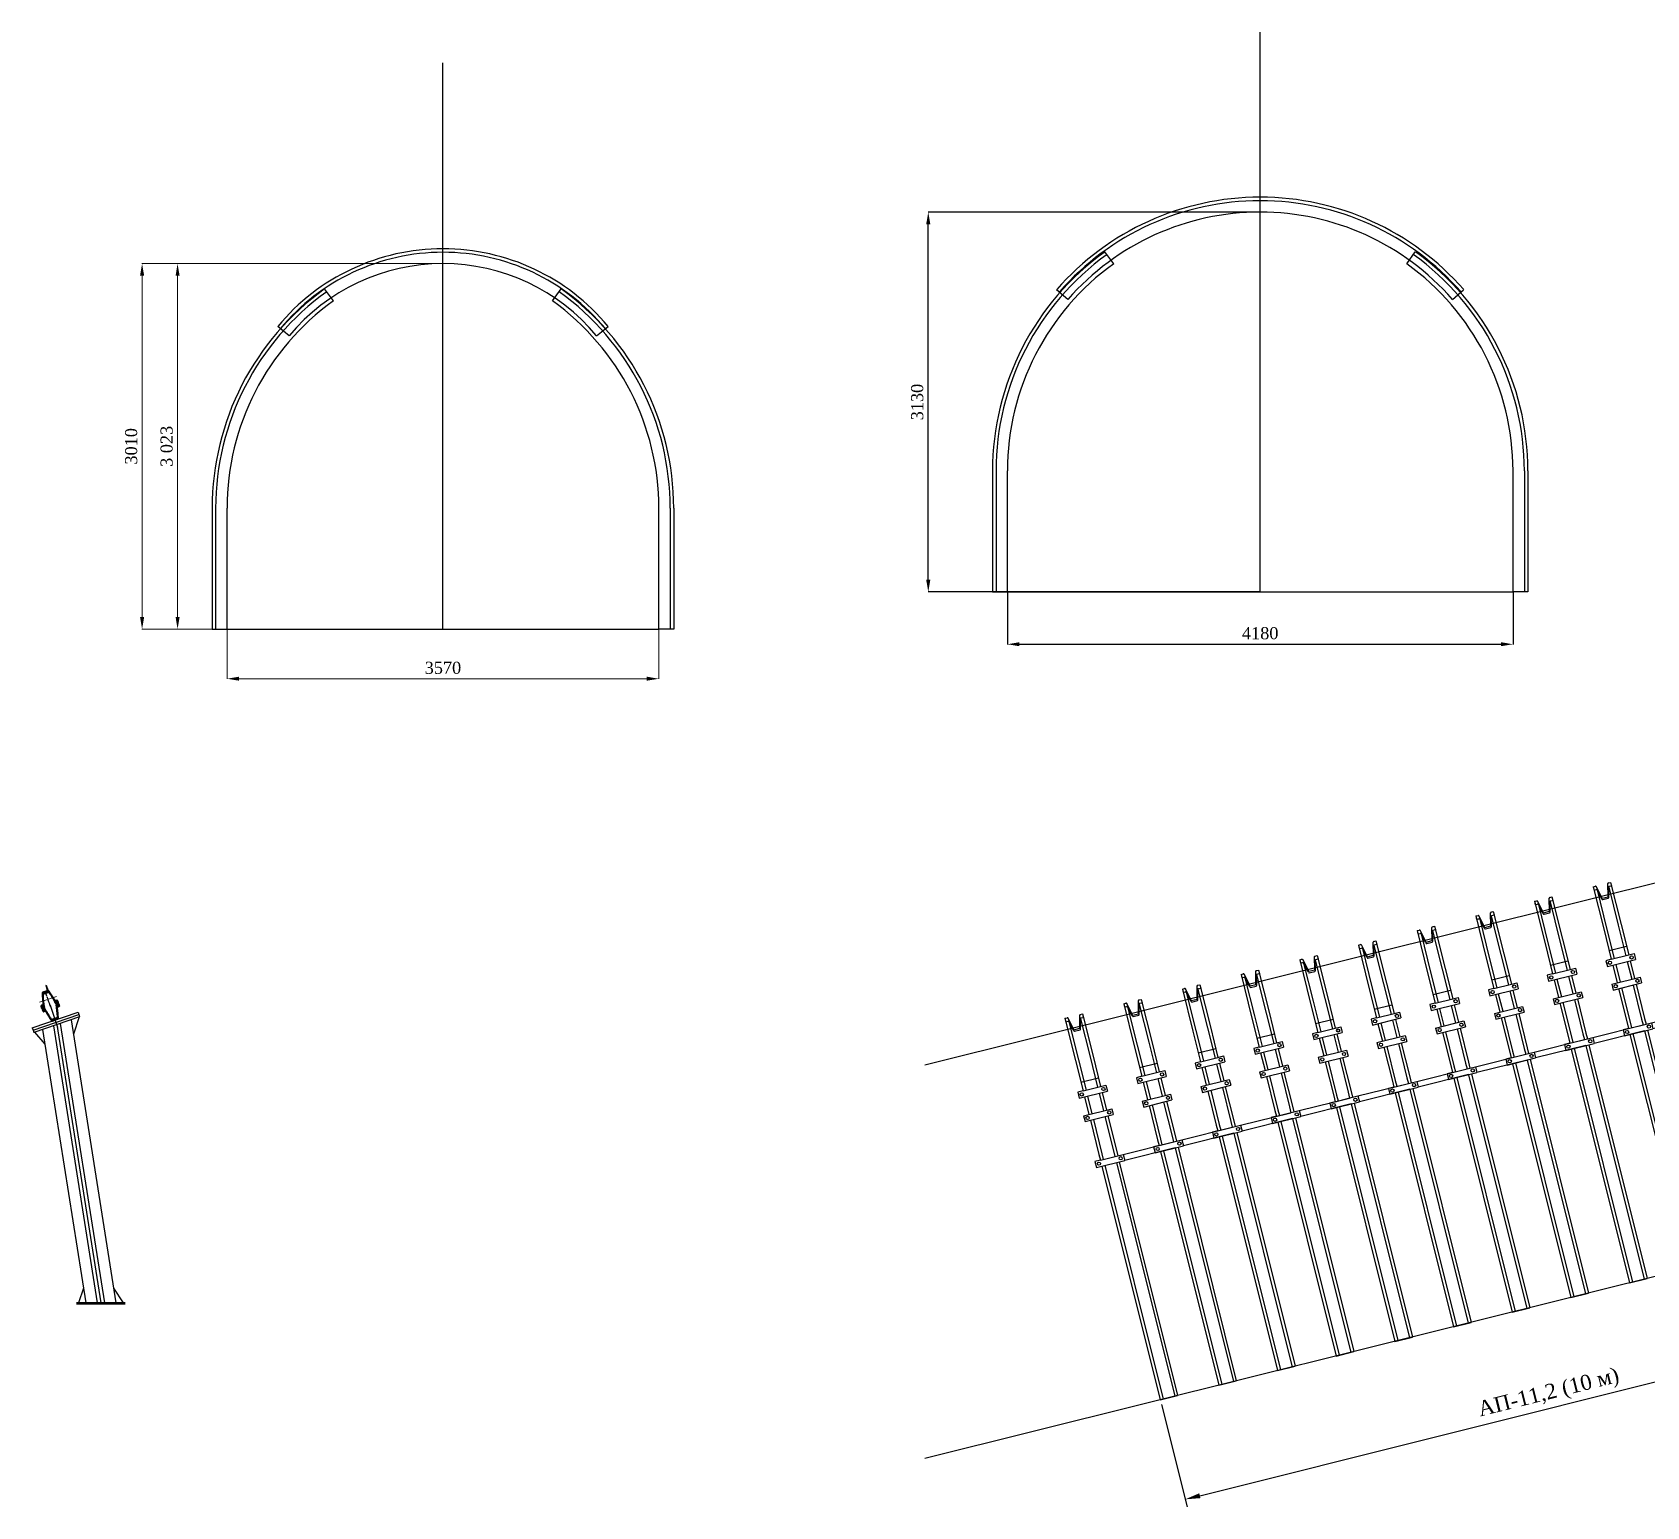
# Model space of a CAD drawing. Header units: millimetres. Extents: x -46762 to 217101, y -107409 to 31524.
# Drawn here: x 99318 to 112664, y 7524 to 19717 of the extents above; entities that cross this region are included whole.
import ezdxf

# ---------------------------------------------------------------- set-up
doc = ezdxf.new("R2010")
doc.units = ezdxf.units.MM
doc.linetypes.add('ACAD_ISO04W100', pattern=[30, 24, -3, 0, -3])
doc.styles.get("Standard").update_dxf_attribs({"font": 'TIMES.TTF'})
doc.dimstyles.new('ISO-25', dxfattribs={"dimscale": 50, "dimtxt": 2.5, "dimasz": 2.5, "dimexe": 1.25, "dimexo": 0.625, "dimtad": 1, "dimdec": 0, "dimtxsty": 'Standard', "dimcen": 2.5, "dimadec": 0, "dimazin": 0, "dimtfac": 1, "dimtdec": 0, "dimtmove": 0, "dimatfit": 3, "dimfxl": 1, "dimarcsym": 0})
doc.dimstyles.get("Standard").update_dxf_attribs({"dimtxt": 0.18, "dimasz": 0.18, "dimexe": 0.18, "dimexo": 0.0625, "dimgap": 0.09, "dimtad": 0, "dimtih": 1, "dimtoh": 1, "dimdec": 4, "dimzin": 0, "dimdsep": 46, "dimtxsty": 'Standard', "dimcen": 0.09, "dimadec": 0, "dimazin": 0, "dimtfac": 1, "dimtdec": 4, "dimtofl": 0, "dimtmove": 0, "dimatfit": 3, "dimfxl": 1, "dimtolj": 1, "dimtzin": 0, "dimarcsym": 0})

# ---------------------------------------------------------------- blocks, each defined once
blk = doc.blocks.new('Уголок 100')
at = {"lineweight": 15}
h = blk.add_hatch(dxfattribs=at)
h.set_pattern_fill('ANSI31', color=256, scale=5, style=0)
h.set_pattern_definition([(45, (31401.693, 1330.28), (-11.22532, 11.22532), [])])
h.paths.add_polyline_path([(0, -100), (6, -100, 0.414214), (10, -96), (10, -22, -0.414214), (22, -10), (96, -10, 0.414214), (100, -6), (100, 0), (0, 0)])
at = {"lineweight": 30}
for p, q in [((0, -100), (0, 0)), ((0, 0), (100, 0)), ((10, -96), (10, -22)), ((22, -10), (96, -10))]:
    blk.add_line(p, q, dxfattribs=at)
for points in [[(100, 0), (100, -6)], [(0, -100), (6, -100)]]:
    blk.add_lwpolyline(points, dxfattribs=at)
for centre, radius, start, end in [((6, -96), 4, 270, 0), ((22, -22), 12, 90, 180), ((96, -6), 4, 270, 360)]:
    blk.add_arc(centre, radius, start, end, dxfattribs=at)
blk = doc.blocks.new('*D81')
at = {"color": 0, "lineweight": -2}
for p, q in [((107379, 15088), (107379, 14655)), ((111559, 15088), (111559, 14655)), ((107479, 14656), (111459, 14656))]:
    blk.add_line(p, q, dxfattribs=at)
at = {"color": 0}
for points in [[(107479, 14673), (107479, 14640), (107379, 14656)], [(111459, 14673), (111459, 14640), (111559, 14656)]]:
    blk.add_solid(points, dxfattribs=at)
at = {"layer": 'Defpoints', "color": 0}
for p in [(107379, 15089), (111559, 15089), (111559, 14656)]:
    blk.add_point(p, dxfattribs=at)
at = {"color": 0, "insert": (109469, 14747), "char_height": 100, "attachment_point": 5}
blk.add_mtext('\\A1;4180', dxfattribs=at)
blk = doc.blocks.new('*D82')
at = {"color": 0, "lineweight": -2}
for p, q in [((109467, 18230), (106724, 18230)), ((106725, 15189), (106725, 18130)), ((109468, 15089), (106724, 15089))]:
    blk.add_line(p, q, dxfattribs=at)
at = {"color": 0}
for points in [[(106708, 18130), (106742, 18130), (106725, 18230)], [(106708, 15189), (106742, 15189), (106725, 15089)]]:
    blk.add_solid(points, dxfattribs=at)
at = {"layer": 'Defpoints', "color": 0}
for p in [(106725, 18230), (109468, 18230), (109469, 15089)]:
    blk.add_point(p, dxfattribs=at)
at = {"color": 0, "insert": (106634, 16659), "char_height": 100, "attachment_point": 5, "rotation": 90}
blk.add_mtext('\\A1;3130', dxfattribs=at)
blk = doc.blocks.new('1122')
at = {"color": 1}
for p, q in [((109469, 15089), (109469, 19717)), ((108258, 17803), (108186, 17902)), ((110680, 17803), (110751, 17902)), ((107879, 17508), (107786, 17588)), ((111058, 17508), (111151, 17588)), ((107256, 16089), (107256, 15089)), ((107285, 16089), (107285, 15089)), ((107379, 15089), (107379, 16089)), ((111559, 15089), (111559, 16089)), ((111653, 16089), (111653, 15089)), ((111682, 16089), (111682, 15089)), ((107256, 15089), (107379, 15089)), ((107379, 15089), (111559, 15089)), ((111682, 15089), (111559, 15089))]:
    blk.add_line(p, q, dxfattribs=at)
for centre, radius, start, end in [((109469, 16120), 2233, 41.122, 138.878), ((109469, 16120), 2204, 41.122, 138.878), ((109469, 16120), 2110, 41.122, 138.878), ((109489, 16089), 2233, 125.6912, 180), ((109449, 16089), 2233, 0, 54.3088), ((109489, 16089), 2204, 125.6912, 180), ((109489, 16089), 2110, 125.6912, 180), ((109449, 16089), 2110, 0, 54.3088), ((109449, 16089), 2204, 0, 54.3088)]:
    blk.add_arc(centre, radius, start, end, dxfattribs=at)
blk = doc.blocks.new('11122')
for p, q in [((114546, 18362), (114546, 18333)), ((114546, 18362), (114565, 18362)), ((114546, 18362), (114546, 18002)), ((114546, 18333), (114566, 18333)), ((114595, 18252), (114571, 18358)), ((114571, 18357), (114571, 18356)), ((114571, 18328), (114571, 18002)), ((114591, 18245), (114571, 18328)), ((114646, 18252), (114671, 18358)), ((114650, 18245), (114670, 18328)), ((114670, 18357), (114670, 18356)), ((114670, 18328), (114670, 18002)), ((114675, 18333), (114695, 18333)), ((114676, 18362), (114695, 18362)), ((114695, 18362), (114695, 18333)), ((114695, 18362), (114695, 18002)), ((114595, 18252), (114646, 18252)), ((114597, 18239), (114644, 18239)), ((114546, 18002), (114546, 17743)), ((114571, 18002), (114571, 17743)), ((114670, 18002), (114670, 17743)), ((114695, 18002), (114695, 17743)), ((114546, 17818), (114695, 17818)), ((114546, 17743), (114500, 17743)), ((114500, 17743), (114500, 17693)), ((114500, 17693), (114741, 17693)), ((114546, 17743), (114695, 17743)), ((114546, 17693), (114546, 17543)), ((114546, 17693), (114546, 17543)), ((114571, 17693), (114571, 17543)), ((114571, 17693), (114571, 17543)), ((114670, 17693), (114670, 17543)), ((114670, 17693), (114670, 17543)), ((114695, 17743), (114741, 17743)), ((114695, 17693), (114695, 17543)), ((114695, 17693), (114695, 17543)), ((114741, 17743), (114741, 17693)), ((114500, 17543), (114741, 17543)), ((114500, 17543), (114500, 17493)), ((114500, 17493), (114741, 17493)), ((114546, 17493), (114546, 17202)), ((114571, 17493), (114571, 17202)), ((114670, 17493), (114670, 17202)), ((114695, 17493), (114695, 17202)), ((114741, 17543), (114741, 17493)), ((114500, 17153), (114500, 17103)), ((114546, 17153), (114500, 17153)), ((114500, 17103), (114741, 17103)), ((114546, 17202), (114546, 17153)), ((114546, 17153), (114695, 17153)), ((114546, 17103), (114546, 15110)), ((114571, 17202), (114571, 17153)), ((114571, 17103), (114571, 15110)), ((114670, 17202), (114670, 17153)), ((114670, 17103), (114670, 15110)), ((114695, 17202), (114695, 17153)), ((114695, 17153), (114741, 17153)), ((114695, 17103), (114695, 15110)), ((114741, 17153), (114741, 17103)), ((114741, 17153), (115170, 17153)), ((115170, 17103), (114741, 17103)), ((114546, 15110), (114695, 15110))]:
    blk.add_line(p, q)
for centre in [(114528, 17718), (114713, 17718), (114528, 17518), (114713, 17518), (114528, 17128), (114713, 17128)]:
    blk.add_circle(centre, 13.5)
for centre, radius, start, end in [((114565, 18356), 6, 0, 90), ((114566, 18328), 5, 0, 90), ((114676, 18356), 6, 90, 180), ((114675, 18328), 5, 90, 180), ((114597, 18245), 6, 180, 270), ((114644, 18245), 6, 270, 0)]:
    blk.add_arc(centre, radius, start, end)
blk = doc.blocks.new('*D92')
at = {"color": 0, "lineweight": -2}
for p, q in [((114723, 9886), (114934, 9042)), ((108970, 7615), (114798, 9072)), ((108653, 8368), (108864, 7524))]:
    blk.add_line(p, q, dxfattribs=at)
at = {"color": 0}
for points in [[(114793, 9092), (114803, 9052), (114919, 9103)], [(108965, 7635), (108975, 7595), (108849, 7585)]]:
    blk.add_solid(points, dxfattribs=at)
at = {"layer": 'Defpoints', "color": 0}
for p in [(114716, 9916), (114919, 9103), (108645, 8398)]:
    blk.add_point(p, dxfattribs=at)
at = {"color": 0, "insert": (111856, 8455), "char_height": 125, "attachment_point": 5, "rotation": 14.0396}
blk.add_mtext('АП-11,2 (10 м)', dxfattribs=at)
blk = doc.blocks.new('*D168')
at = {"color": 0, "lineweight": -2}
for p, q in [((61395, -17322), (59201, -17322)), ((59202, -20245), (59202, -17422)), ((61395, -20345), (59201, -20345))]:
    blk.add_line(p, q, dxfattribs=at)
at = {"color": 0}
for points in [[(59186, -17422), (59219, -17422), (59202, -17322)], [(59186, -20245), (59219, -20245), (59202, -20345)]]:
    blk.add_solid(points, dxfattribs=at)
at = {"layer": 'Defpoints', "color": 0}
for p in [(59202, -17322), (61396, -17322), (61396, -20345)]:
    blk.add_point(p, dxfattribs=at)
at = {"color": 0, "insert": (59112, -18833), "char_height": 100, "attachment_point": 5, "rotation": 90}
blk.add_mtext('\\A1;3\xa0023', dxfattribs=at)
blk = doc.blocks.new('*D169')
at = {"color": 0, "lineweight": -2}
for p, q in [((59611, -20345), (59611, -20756)), ((63181, -20345), (63181, -20756)), ((59711, -20755), (63081, -20755))]:
    blk.add_line(p, q, dxfattribs=at)
at = {"color": 0}
for points in [[(59711, -20738), (59711, -20771), (59611, -20755)], [(63081, -20738), (63081, -20771), (63181, -20755)]]:
    blk.add_solid(points, dxfattribs=at)
at = {"layer": 'Defpoints', "color": 0}
for p in [(59611, -20345), (63181, -20345), (63181, -20755)]:
    blk.add_point(p, dxfattribs=at)
at = {"color": 0, "insert": (61396, -20665), "char_height": 100, "attachment_point": 5}
blk.add_mtext('\\A1;3570', dxfattribs=at)
blk = doc.blocks.new('*D170')
at = {"color": 0, "lineweight": -2}
for p, q in [((61395, -17322), (58908, -17322)), ((58909, -20245), (58909, -17422)), ((61395, -20345), (58908, -20345))]:
    blk.add_line(p, q, dxfattribs=at)
at = {"color": 0}
for points in [[(58892, -17422), (58926, -17422), (58909, -17322)], [(58892, -20245), (58926, -20245), (58909, -20345)]]:
    blk.add_solid(points, dxfattribs=at)
at = {"layer": 'Defpoints', "color": 0}
for p in [(58909, -17322), (61395, -17322), (61396, -20345)]:
    blk.add_point(p, dxfattribs=at)
at = {"color": 0, "insert": (58819, -18833), "char_height": 100, "attachment_point": 5, "rotation": 90}
blk.add_mtext('\\A1;3010', dxfattribs=at)
blk = doc.blocks.new('A$C4A1C6D6F')
at = {"color": 1}
for p, q in [((2627, 426.4), (2627, 5110)), ((1721, 3140.1), (1649.2, 3240)), ((3533, 3140.1), (3604.8, 3240)), ((1356.6, 2851.9), (1261.9, 2930.3)), ((3897.4, 2851.9), (3992.1, 2930.3)), ((719, 1426.4), (719, 426.4)), ((748, 1426.4), (748, 426.4)), ((842, 426.4), (842, 1426.4)), ((4412, 426.4), (4412, 1426.4)), ((4506, 1426.4), (4506, 426.4)), ((4535, 1426.4), (4535, 426.4)), ((719, 426.4), (842, 426.4)), ((842, 426.4), (4412, 426.4)), ((4535, 426.4), (4412, 426.4))]:
    blk.add_line(p, q, dxfattribs=at)
for centre, radius, start, end in [((2627, 1799), 1773, 39.65, 140.35), ((2627, 1799), 1744, 39.65, 140.35), ((2627, 1799), 1650, 39.65, 140.35), ((2952, 1426.4), 2233, 125.69116, 180), ((2952, 1426.4), 2204, 125.69116, 180), ((2302, 1426.4), 2204, 0, 54.30884), ((2302, 1426.4), 2233, 0, 54.30884), ((2952, 1426.4), 2110, 125.69116, 180), ((2302, 1426.4), 2110, 0, 54.30884)]:
    blk.add_arc(centre, radius, start, end, dxfattribs=at)
at = {"color": 7}
dim = blk.add_linear_dim(base=(140, 3449), p1=(2627, 426.4), p2=(2626.4, 3449), angle=90, text='3010', dimstyle='Standard', override={"dimtxt": 100, "dimasz": 100, "dimexe": 1.25, "dimexo": 0.625, "dimgap": 40, "dimtad": 1, "dimtih": 0, "dimtoh": 0, "dimdec": 0, "dimzin": 8, "dimlunit": 6, "dimcen": 2.5, "dimtdec": 0, "dimtofl": 1, "dimtvp": 0}, dxfattribs=at)
dim.commit()
dim.dimension.update_dxf_attribs({"geometry": '*D170', "text_midpoint": (50, 1937.7), "insert": (-58769, 20771.2)})
at = {"color": 1}
dim = blk.add_linear_dim(base=(433.3, 3449), p1=(2627, 426.4), p2=(2627, 3449), angle=90, dimstyle='Standard', override={"dimtxt": 100, "dimasz": 100, "dimexe": 1.25, "dimexo": 0.625, "dimgap": 40, "dimtad": 1, "dimtih": 0, "dimtoh": 0, "dimdec": 0, "dimzin": 8, "dimlunit": 6, "dimcen": 2.5, "dimtdec": 0, "dimtofl": 1, "dimtvp": 0}, dxfattribs=at)
dim.commit()
dim.dimension.update_dxf_attribs({"geometry": '*D168', "text_midpoint": (343.3, 1937.7), "insert": (-58769, 20771.2)})
at = {"color": 7}
dim = blk.add_linear_dim(base=(4412, 16.7), p1=(842, 426.4), p2=(4412, 426.4), text='3570', dimstyle='Standard', override={"dimtxt": 100, "dimasz": 100, "dimexe": 1.25, "dimexo": 0.625, "dimgap": 40, "dimtad": 1, "dimtih": 0, "dimtoh": 0, "dimdec": 0, "dimzin": 8, "dimlunit": 6, "dimcen": 2.5, "dimtdec": 0, "dimtofl": 1, "dimtvp": 0}, dxfattribs=at)
dim.commit()
dim.dimension.update_dxf_attribs({"geometry": '*D169', "text_midpoint": (2627, 106.7), "insert": (-58769, 20771.2)})

msp = doc.modelspace()

# ---------------------------------------------------------------- linework, layer by layer
at = {"color": 7}
for p, q in [((114712.38, 13173.43), (106695.49, 11174.59)), ((99464.46, 11671.47), (99524.17, 11498.55)), ((99467.22, 11663.47), (99526.93, 11490.55)), ((99484.51, 11540.64), (99506.96, 11548.39))]:
    msp.add_line(p, q, dxfattribs=at)
at = {"color": 7, "lineweight": 0}
for p, q in [((99409.39, 11759.73), (99398.77, 11767.44)), ((99408.5, 11758.42), (99398.88, 11765.4)), ((99407.82, 11756.95), (99399.03, 11763.32)), ((99410.49, 11760.9), (99399.1, 11769.16)), ((99407.38, 11755.31), (99399.19, 11761.25)), ((99407.21, 11753.47), (99399.34, 11759.18)), ((99407.3, 11751.45), (99399.5, 11757.1)), ((99407.4, 11749.41), (99399.67, 11755.02)), ((99411.8, 11761.91), (99399.83, 11770.59)), ((99407.51, 11747.37), (99399.83, 11752.94)), ((99407.63, 11745.32), (99400, 11750.86)), ((99407.75, 11743.28), (99400.17, 11748.77)), ((99407.88, 11741.22), (99400.34, 11746.69)), ((99413.37, 11762.73), (99400.9, 11771.77)), ((99415.18, 11763.38), (99402.36, 11772.68)), ((99417.02, 11764.01), (99404.17, 11773.33)), ((99418.85, 11764.64), (99406, 11773.96)), ((99420.68, 11765.27), (99407.83, 11774.59)), ((99422.51, 11765.91), (99409.67, 11775.22)), ((99424.34, 11766.54), (99411.5, 11775.86)), ((99426.18, 11767.17), (99413.33, 11776.49)), ((99428.01, 11767.8), (99415.16, 11777.12)), ((99429.84, 11768.44), (99416.99, 11777.75)), ((99431.67, 11769.07), (99418.82, 11778.39)), ((99433.5, 11769.7), (99420.66, 11779.02)), ((99435.34, 11770.33), (99422.49, 11779.65)), ((99437.17, 11770.97), (99424.32, 11780.28)), ((99439, 11771.6), (99426.15, 11780.92)), ((99440.83, 11772.23), (99427.98, 11781.55)), ((99442.66, 11772.86), (99429.82, 11782.18)), ((99444.49, 11773.5), (99431.65, 11782.81)), ((99446.33, 11774.13), (99433.48, 11783.45)), ((99448.17, 11774.75), (99435.31, 11784.08)), ((99450.36, 11775.13), (99437.14, 11784.71)), ((99453.49, 11774.82), (99438.97, 11785.34)), ((99473.73, 11762.1), (99440.81, 11785.98)), ((99471.29, 11765.83), (99442.64, 11786.61)), ((99468.84, 11769.57), (99444.47, 11787.24)), ((99466.36, 11773.33), (99446.3, 11787.87)), ((99463.86, 11777.1), (99448.13, 11788.51)), ((99461.33, 11780.9), (99449.97, 11789.14)), ((99458.78, 11784.71), (99452.05, 11789.59)), ((99476.13, 11758.39), (99459.38, 11770.54)), ((99478.52, 11754.7), (99462.2, 11766.54)), ((99480.89, 11751.03), (99464.94, 11762.59)), ((99483.23, 11747.37), (99467.61, 11758.69)), ((99485.55, 11743.72), (99470.2, 11754.85)), ((99487.85, 11740.09), (99472.73, 11751.06)), ((99490.13, 11736.48), (99475.2, 11747.31)), ((99518.28, 11744.49), (99376.97, 11695.7)), ((99417.06, 11648.28), (99391.48, 11666.82)), ((99415.72, 11647.28), (99391.51, 11664.84)), ((99413.98, 11646.59), (99391.94, 11662.57)), ((99418.03, 11649.54), (99392.05, 11668.37)), ((99412.15, 11645.96), (99392.36, 11660.31)), ((99410.32, 11645.32), (99392.78, 11658.04)), ((99418.65, 11651.05), (99393.04, 11669.61)), ((99408.48, 11644.69), (99393.2, 11655.77)), ((99406.65, 11644.06), (99393.62, 11653.51)), ((99404.82, 11643.43), (99394.04, 11651.24)), ((99402.99, 11642.79), (99394.46, 11648.97)), ((99418.82, 11652.88), (99394.49, 11670.53)), ((99400.9, 11642.35), (99394.92, 11646.69)), ((99418.46, 11655.1), (99396.31, 11671.17)), ((99418.05, 11657.36), (99398.14, 11671.8)), ((99401.12, 11641.7), (99399.09, 11634.6)), ((99417.65, 11659.61), (99399.97, 11672.43)), ((99403.04, 11642.64), (99400.15, 11632.52)), ((99408.01, 11739.16), (99400.51, 11744.6)), ((99408.15, 11737.1), (99400.69, 11742.51)), ((99408.3, 11735.03), (99400.87, 11740.42)), ((99408.45, 11732.96), (99401.05, 11738.33)), ((99404.87, 11643.27), (99401.21, 11630.47)), ((99408.61, 11730.89), (99401.24, 11736.23)), ((99408.61, 11730.89), (99401.24, 11736.23)), ((99408.71, 11728.85), (99401.42, 11734.14)), ((99408.82, 11726.81), (99401.61, 11732.04)), ((99409.12, 11724.63), (99401.8, 11729.94)), ((99417.26, 11661.86), (99401.81, 11673.07)), ((99409.31, 11722.54), (99401.99, 11727.84)), ((99409.5, 11720.44), (99402.19, 11725.74)), ((99406.7, 11643.9), (99402.28, 11628.43)), ((99409.69, 11718.33), (99402.39, 11723.63)), ((99409.9, 11716.22), (99402.59, 11721.52)), ((99410.11, 11714.11), (99402.79, 11719.41)), ((99410.32, 11711.99), (99403, 11717.3)), ((99410.55, 11709.87), (99403.21, 11715.19)), ((99410.55, 11709.87), (99403.21, 11715.19)), ((99408.54, 11644.54), (99403.35, 11626.38)), ((99410.78, 11707.74), (99403.42, 11713.08)), ((99411.01, 11705.61), (99403.63, 11710.96)), ((99416.87, 11664.1), (99403.64, 11673.7)), ((99411.26, 11703.47), (99403.85, 11708.84)), ((99411.51, 11701.33), (99404.07, 11706.73)), ((99411.76, 11699.18), (99404.29, 11704.6)), ((99410.37, 11645.17), (99404.41, 11624.34)), ((99412.03, 11697.03), (99404.51, 11702.48)), ((99412.3, 11694.87), (99404.74, 11700.36)), ((99412.58, 11692.71), (99404.97, 11698.23)), ((99412.86, 11690.54), (99405.2, 11696.1)), ((99416.5, 11666.33), (99405.21, 11674.52)), ((99413.16, 11688.37), (99405.43, 11693.97)), ((99411.23, 11689.76), (99405.43, 11693.97)), ((99412.2, 11645.8), (99405.48, 11622.3)), ((99413.46, 11686.19), (99405.67, 11691.84)), ((99413.76, 11684), (99405.91, 11689.7)), ((99414.08, 11681.81), (99406.15, 11687.57)), ((99416.13, 11668.56), (99406.31, 11675.68)), ((99414.4, 11679.62), (99406.39, 11685.43)), ((99414.03, 11646.43), (99406.55, 11620.25)), ((99414.73, 11677.42), (99406.64, 11683.29)), ((99415.07, 11675.21), (99406.89, 11681.15)), ((99415.77, 11670.78), (99406.99, 11677.15)), ((99415.41, 11673), (99407.14, 11679)), ((99415.83, 11646.97), (99407.61, 11618.21)), ((99417.5, 11647), (99408.81, 11616.63)), ((99419.04, 11646.61), (99410.22, 11615.76)), ((99420.46, 11645.8), (99411.76, 11615.4)), ((99421.73, 11644.47), (99413.46, 11615.57)), ((99422.81, 11642.5), (99415.29, 11616.19)), ((99423.88, 11640.47), (99417.13, 11616.82)), ((99424.96, 11638.45), (99418.96, 11617.46)), ((99426.03, 11636.44), (99420.79, 11618.09)), ((99427.11, 11634.44), (99422.62, 11618.72)), ((99428.2, 11632.45), (99424.37, 11619.05)), ((99429.28, 11630.47), (99425.95, 11618.81)), ((99430.37, 11628.5), (99427.39, 11618.07)), ((99431.46, 11626.53), (99428.65, 11616.7)), ((99432.55, 11624.58), (99429.77, 11614.86)), ((99433.65, 11622.64), (99430.9, 11613.02)), ((99434.74, 11620.7), (99432.03, 11611.19)), ((99435.84, 11618.77), (99433.15, 11609.35)), ((99436.95, 11616.86), (99434.28, 11607.52)), ((99438.05, 11614.95), (99435.41, 11605.7)), ((99439.16, 11613.05), (99436.54, 11603.87)), ((99492.39, 11732.88), (99477.6, 11743.6)), ((99494.63, 11729.29), (99479.95, 11739.94)), ((99496.85, 11725.72), (99482.24, 11736.32)), ((99499.05, 11722.16), (99484.48, 11732.73)), ((99501.24, 11718.62), (99486.66, 11729.19)), ((99503.4, 11715.09), (99488.8, 11725.68)), ((99534.49, 11690.58), (99490.89, 11722.2)), ((99533.75, 11689.15), (99492.94, 11718.75)), ((99532.67, 11687.98), (99494.94, 11715.34)), ((99531.2, 11687.08), (99496.9, 11711.96)), ((99529.39, 11686.43), (99498.82, 11708.6)), ((99527.55, 11685.8), (99500.7, 11705.28)), ((99525.72, 11685.17), (99502.54, 11701.98)), ((99523.89, 11684.54), (99504.35, 11698.71)), ((99522.06, 11683.9), (99506.12, 11695.47)), ((99520.23, 11683.27), (99507.86, 11692.25)), ((99518.39, 11682.64), (99509.56, 11689.05)), ((99534.83, 11692.3), (99509.8, 11710.44)), ((99515.97, 11682.44), (99511.23, 11685.88)), ((99534.53, 11694.47), (99511.72, 11711.01)), ((99533.02, 11697.52), (99513.55, 11711.65)), ((99516.41, 11681.15), (99514.81, 11675.52)), ((99531.38, 11700.68), (99515.38, 11712.28)), ((99518.45, 11682.48), (99515.45, 11671.99)), ((99520.28, 11683.12), (99516.08, 11668.43)), ((99522.11, 11683.75), (99516.7, 11664.82)), ((99529.73, 11703.83), (99517.21, 11712.91)), ((99523.94, 11684.38), (99517.31, 11661.17)), ((99525.78, 11685.02), (99517.91, 11657.48)), ((99527.61, 11685.65), (99518.49, 11653.75)), ((99528.08, 11706.99), (99519.05, 11713.54)), ((99529.44, 11686.28), (99519.06, 11649.97)), ((99531.27, 11686.9), (99519.62, 11646.15)), ((99532.97, 11687.09), (99520.16, 11642.28)), ((99534.55, 11686.84), (99520.69, 11638.36)), ((99526.44, 11710.15), (99521.06, 11714.05)), ((99536.01, 11686.17), (99521.21, 11634.39)), ((99526.67, 11647.7), (99521.71, 11630.36)), ((99527.14, 11643.59), (99522.19, 11626.28)), ((99527.61, 11639.45), (99522.66, 11622.14)), ((99528.07, 11635.29), (99523.11, 11617.94)), ((99528.53, 11631.11), (99523.54, 11613.67)), ((99528.98, 11626.91), (99523.96, 11609.34)), ((99529.42, 11622.68), (99524.35, 11604.94)), ((99529.86, 11618.43), (99524.72, 11600.47)), ((99530.29, 11614.15), (99525.08, 11595.93)), ((99537.34, 11685.03), (99528.84, 11655.3)), ((99538.45, 11683.13), (99530.7, 11656.04)), ((99539.14, 11679.8), (99532.53, 11656.67)), ((99539.79, 11676.3), (99534.36, 11657.3)), ((99540.45, 11672.8), (99536.2, 11657.94)), ((99541.1, 11669.3), (99538.03, 11658.57)), ((99541.75, 11665.8), (99539.92, 11659.41)), ((99440.27, 11611.16), (99437.67, 11602.05)), ((99441.38, 11609.27), (99438.8, 11600.23)), ((99442.5, 11607.4), (99439.93, 11598.42)), ((99443.62, 11605.53), (99441.07, 11596.61)), ((99444.74, 11603.68), (99442.2, 11594.8)), ((99445.86, 11601.83), (99443.34, 11592.99)), ((99446.99, 11599.99), (99444.47, 11591.19)), ((99448.11, 11598.16), (99445.61, 11589.39)), ((99449.24, 11596.33), (99446.75, 11587.59)), ((99450.37, 11594.51), (99447.88, 11585.8)), ((99451.51, 11592.71), (99449.02, 11584.01)), ((99452.65, 11590.91), (99450.16, 11582.22)), ((99453.78, 11589.11), (99451.3, 11580.44)), ((99454.93, 11587.33), (99452.45, 11578.65)), ((99456.07, 11585.55), (99453.59, 11576.88)), ((99457.21, 11583.78), (99454.73, 11575.1)), ((99458.36, 11582.02), (99455.88, 11573.33)), ((99459.51, 11580.27), (99457.02, 11571.56)), ((99460.66, 11578.52), (99458.17, 11569.79)), ((99461.82, 11576.78), (99459.31, 11568.02)), ((99462.97, 11575.05), (99460.46, 11566.26)), ((99464.13, 11573.33), (99461.61, 11564.5)), ((99465.29, 11571.61), (99462.76, 11562.75)), ((99466.45, 11569.9), (99463.91, 11560.99)), ((99467.62, 11568.2), (99465.06, 11559.24)), ((99468.78, 11566.5), (99466.21, 11557.5)), ((99469.95, 11564.81), (99467.36, 11555.75)), ((99471.12, 11563.13), (99468.52, 11554.01)), ((99472.3, 11561.46), (99469.67, 11552.27)), ((99473.47, 11559.79), (99470.83, 11550.54)), ((99474.65, 11558.14), (99471.98, 11548.8)), ((99475.92, 11556.8), (99473.14, 11547.07)), ((99477.28, 11555.79), (99474.3, 11545.34)), ((99478.72, 11555.05), (99475.45, 11543.62)), ((99480.23, 11554.56), (99476.63, 11541.95)), ((99481.81, 11554.32), (99477.95, 11540.79)), ((99483.47, 11554.34), (99479.4, 11540.12)), ((99485.21, 11554.66), (99480.98, 11539.85)), ((99487.04, 11555.27), (99482.68, 11540.03)), ((99488.87, 11555.9), (99484.51, 11540.64)), ((99490.7, 11556.53), (99486.34, 11541.28)), ((99492.53, 11557.17), (99488.17, 11541.91)), ((99494.37, 11557.8), (99490, 11542.54)), ((99496.2, 11558.43), (99491.84, 11543.17)), ((99498.03, 11559.06), (99493.67, 11543.81)), ((99499.86, 11559.7), (99495.5, 11544.44)), ((99501.69, 11560.33), (99497.33, 11545.07)), ((99503.53, 11560.96), (99499.16, 11545.7)), ((99505.36, 11561.59), (99501, 11546.34)), ((99507.19, 11562.23), (99502.83, 11546.97)), ((99509.02, 11562.86), (99504.66, 11547.6)), ((99510.85, 11563.49), (99506.49, 11548.23)), ((99512.68, 11564.12), (99508.32, 11548.87)), ((99514.52, 11564.76), (99510.15, 11549.5)), ((99516.35, 11565.39), (99511.99, 11550.13)), ((99518.18, 11566.02), (99513.82, 11550.76)), ((99520.02, 11566.67), (99515.65, 11551.4)), ((99521.97, 11567.72), (99517.48, 11552.03)), ((99524.24, 11569.9), (99519.31, 11552.66)), ((99532.32, 11592.39), (99521.15, 11553.29)), ((99532.71, 11587.96), (99522.98, 11553.93)), ((99533.08, 11583.5), (99524.81, 11554.56)), ((99530.71, 11609.85), (99525.4, 11591.3)), ((99531.12, 11605.53), (99525.71, 11586.59)), ((99531.53, 11601.17), (99525.99, 11581.79)), ((99531.93, 11596.8), (99526.24, 11576.9)), ((99533.45, 11579.01), (99526.64, 11555.19)), ((99533.81, 11574.5), (99528.47, 11555.82)), ((99534.16, 11569.95), (99530.31, 11556.46)), ((99534.51, 11565.38), (99532.22, 11557.38))]:
    msp.add_line(p, q, dxfattribs=at)
at = {"color": 7, "lineweight": 30}
for p, q in [((99450.34, 11789.27), (99402.81, 11772.86)), ((99447.69, 11774.6), (99413.95, 11762.95)), ((99318.01, 11482.82), (99696, 11613.67)), ((99394.81, 11647.09), (99391.47, 11665.09)), ((99403.8, 11673.75), (99394.77, 11670.63)), ((99399.26, 11634.21), (99407.73, 11617.98)), ((99414.79, 11646.87), (99402.64, 11642.67)), ((99414.84, 11646.72), (99402.69, 11642.52)), ((99422.78, 11618.78), (99413.75, 11615.66)), ((99519.73, 11713.78), (99510.7, 11710.66)), ((99530.79, 11686.92), (99518.64, 11682.72)), ((99530.84, 11686.77), (99518.69, 11682.57)), ((99534.22, 11695.23), (99525.75, 11711.46)), ((99538.72, 11658.81), (99529.69, 11655.69)), ((99538.67, 11682.35), (99542.02, 11664.35)), ((99696, 11613.67), (99702.53, 11594.76)), ((99318.01, 11482.82), (99324.54, 11463.92)), ((99324.54, 11463.92), (99702.53, 11594.76)), ((99709.06, 11575.86), (99330.96, 11445.31)), ((99530.68, 11556.58), (99483.15, 11540.17)), ((99506.96, 11548.39), (99484.51, 11540.64)), ((99519.54, 11566.49), (99485.8, 11554.84)), ((99492.43, 11501.06), (99855.24, 9210.38)), ((99520.27, 11510.67), (99884.6, 9210.38)), ((99548.11, 11520.29), (99913.97, 9210.38)), ((99638.35, 11551.44), (100009.14, 9210.38)), ((99704.52, 11574.29), (99657.36, 11431.44)), ((99702.53, 11594.76), (99709.06, 11575.86)), ((99324.54, 11463.92), (99331.06, 11445.01)), ((99336.03, 11447.06), (99421.2, 11349.91)), ((99402.2, 11469.91), (99760.07, 9210.38)), ((99884.6, 9210.38), (99684.6, 9210.38)), ((100084.6, 9210.38), (99884.6, 9210.38)), ((99684.6, 9200.38), (100084.6, 9200.38))]:
    msp.add_line(p, q, dxfattribs=at)
at = {"color": 7, "linetype": 'ACAD_ISO04W100'}
msp.add_line((99467.76, 11661.78), (99425.49, 11784.21), dxfattribs=at)
at = {"color": 1, "lineweight": 30}
msp.add_line((114712.38, 9920.6), (106695.49, 7921.76), dxfattribs=at)
at = {"color": 7, "lineweight": 30}
for points in [[(99741.06, 9330.38), (99700.07, 9210.38)], [(99990.13, 9330.38), (100069.14, 9210.38)]]:
    msp.add_lwpolyline(points, dxfattribs=at)
for centre, radius, start, end in [((99404.76, 11767.18), 6, 107.654888, 184.287786), ((101349.74, 11908.32), 1956.09, 184.150035, 186.732117), ((99417.21, 11753.5), 10, 105.399864, 182.51325), ((100146.16, 11788.26), 739.78, 182.727182, 190.488102), ((99450.95, 11765.15), 10, 35.583685, 112.697071), ((99452.3, 11783.6), 6, 33.809149, 110.442047), ((97834.58, 10694.63), 1956.09, 31.364818, 33.9469), ((98855.84, 11342.74), 739.78, 27.608833, 35.369753), ((99396.4, 11665.91), 5, 108.611214, 191.689645), ((99400.68, 11648.34), 6, 189.031353, 289.642521), ((99404.65, 11636.85), 6, 108.454414, 209.065582), ((99402.17, 11678.48), 5, 289.048468, 7.295346), ((99412.12, 11620.38), 5, 206.407291, 289.485721), ((99412.83, 11652.54), 6, 289.048468, 10.859235), ((99416.8, 11641.04), 6, 27.2377, 109.048468), ((100077.64, 11986.7), 739.78, 207.608833, 215.369753), ((99424.41, 11614.05), 5, 30.801589, 109.048468), ((101098.9, 12634.81), 1956.09, 211.364818, 213.9469), ((99509.07, 11715.39), 5, 210.801589, 289.048468), ((99516.68, 11688.4), 6, 207.2377, 289.048468), ((99520.65, 11676.9), 6, 109.048468, 190.859235), ((98787.32, 11541.18), 739.78, 2.727182, 10.488102), ((99521.37, 11709.06), 5, 26.407291, 109.485721), ((99531.32, 11650.96), 5, 109.048468, 187.295346), ((97583.74, 11421.12), 1956.09, 4.150035, 6.732117), ((99528.83, 11692.59), 6, 288.454414, 29.065582), ((99532.8, 11681.1), 6, 9.031353, 109.642521), ((99537.08, 11663.53), 5, 288.611214, 11.689645), ((99482.54, 11564.29), 10, 215.583685, 292.697071), ((99481.19, 11545.84), 6, 213.809149, 290.442047), ((99516.28, 11575.94), 10, 285.399864, 2.51325), ((99528.72, 11562.26), 6, 287.654888, 4.287786)]:
    msp.add_arc(centre, radius, start, end, dxfattribs=at)

# ---------------------------------------------------------------- block references
at = {"color": 7}
msp.add_blockref('1122', (0, 0), dxfattribs=at)
at = {"color": 7, "lineweight": 0}
msp.add_blockref('A$C4A1C6D6F', (100085.82, 14354.63), dxfattribs=at)
at = {"color": 7, "rotation": 13.99999999997513}
for p in [(5035.11, -32997.41), (5520.26, -32876.47), (4549.96, -33118.36), (4064.8, -33239.31), (3579.65, -33360.25), (3094.5, -33481.2), (2609.35, -33602.15), (2124.2, -33723.09), (1639.05, -33844.04), (1153.9, -33964.99)]:
    msp.add_blockref('11122', p, dxfattribs=at)
at = {"lineweight": 30, "xscale": 0.5000000000001892, "yscale": 0.5000000000004547, "zscale": 0.5, "rotation": 198.9233104834775}
msp.add_blockref('Уголок 100', (99450.2, 11789.22), dxfattribs=at)

# ---------------------------------------------------------------- dimensions: what is measured, and where the dimension line sits
at = {"color": 7}
dim = msp.add_linear_dim(base=(106725.01, 18229.83), p1=(109468.63, 15088.82), p2=(109468, 18229.83), angle=90, text='3130', dimstyle='Standard', override={"dimtxt": 100, "dimasz": 100, "dimexe": 1.25, "dimexo": 0.625, "dimgap": 40, "dimtad": 1, "dimtih": 0, "dimtoh": 0, "dimdec": 0, "dimzin": 8, "dimlunit": 6, "dimcen": 2.5, "dimtdec": 0, "dimtofl": 1, "dimtvp": 0}, dxfattribs=at)
dim.commit()
dim.dimension.update_dxf_attribs({"geometry": '*D82', "text_midpoint": (106634.14, 16659.33)})
dim = msp.add_linear_dim(base=(111558.63, 14656.37), p1=(107378.63, 15088.82), p2=(111558.63, 15088.82), text='4180', dimstyle='Standard', override={"dimtxt": 100, "dimasz": 100, "dimexe": 1.25, "dimexo": 0.625, "dimgap": 40, "dimtad": 1, "dimtih": 0, "dimtoh": 0, "dimdec": 0, "dimzin": 8, "dimlunit": 6, "dimcen": 2.5, "dimtdec": 0, "dimtofl": 1, "dimtvp": 0}, dxfattribs=at)
dim.commit()
dim.dimension.update_dxf_attribs({"geometry": '*D81', "text_midpoint": (109468.63, 14747.24)})
dim = msp.add_aligned_dim(p1=(108645.38, 8398.12), p2=(114715.7, 9916.08), distance=-838.58, text='АП-11,2 (10 м)', dimstyle='ISO-25', dxfattribs=at)
dim.commit()
dim.dimension.update_dxf_attribs({"geometry": '*D92', "text_midpoint": (111856.06, 8455.2)})

doc.saveas('drawing.dxf')
